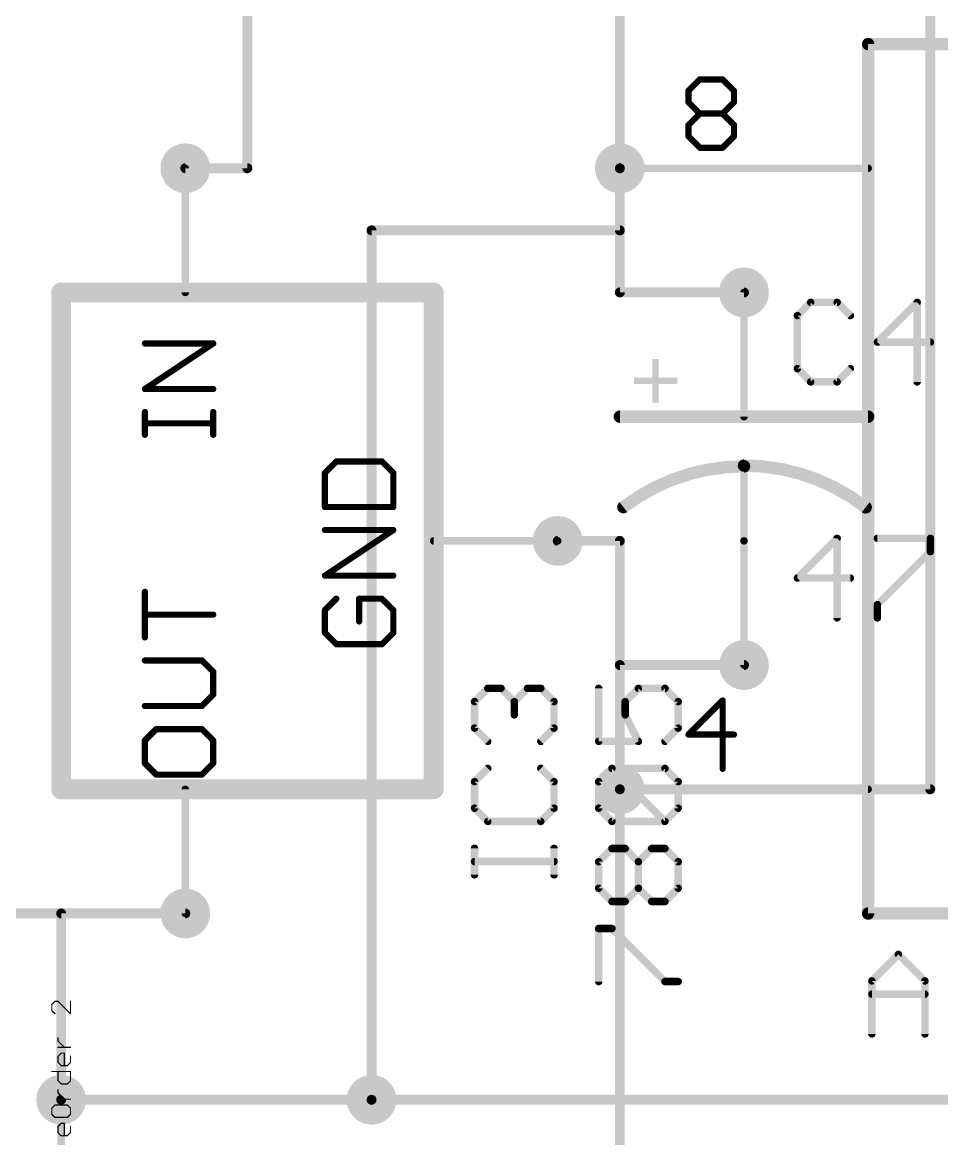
# Model space of a CAD drawing. Extents: x -22 to 205, y 41 to 107.
# Drawn here: x -12.22 to 6.58, y 61.43 to 84.26 of the extents above; entities that cross this region are included whole.
import ezdxf

# ---------------------------------------------------------------- set-up
doc = ezdxf.new("R2010")
doc.units = 0
for name, color, linetype in [('91', 94, 'CONTINUOUS'), ('94', 14, 'CONTINUOUS'), ('95', 251, 'CONTINUOUS'), ('96', 251, 'CONTINUOUS'), ('99', 214, 'CONTINUOUS')]:
    doc.layers.add(name, color=color, linetype=linetype)

# ---------------------------------------------------------------- blocks, each defined once
blk = doc.blocks.new('RECT')
blk.add_solid([(-0.5, -0.5), (0.5, -0.5), (-0.5, 0.5), (0.5, 0.5)])

msp = doc.modelspace()

# ---------------------------------------------------------------- linework, layer by layer
at = {"layer": '91', "const_width": 0.2032}
for points in [[(-7.62, 81.28), (-7.62, 100.33)], [(0, 81.28), (0, 95.25)], [(6.35, 90.17), (6.35, 68.58)], [(-8.89, 81.28), (-7.62, 81.28)], [(0, 78.74), (0, 81.28)], [(0, 80.01), (0, 81.28)], [(-5.08, 62.23), (-5.08, 80.01)], [(-5.08, 80.01), (0, 80.01)], [(2.54, 78.74), (0, 78.74)], [(-1.27, 73.66), (0, 73.66)], [(0, 73.66), (0, 68.58)], [(2.54, 71.12), (0, 71.12)], [(0, 71.12), (0, 68.58)], [(0, 68.58), (0, 59.69)], [(6.35, 68.58), (0, 68.58)], [(-17.145, 66.04), (-8.89, 66.04)], [(-8.89, 66.04), (-11.43, 66.04)], [(-11.43, 66.04), (-11.43, 62.23)], [(-11.43, 62.23), (-5.08, 62.23)], [(-5.08, 62.23), (41.91, 62.23)]]:
    msp.add_lwpolyline(points, dxfattribs=at)
at = {"layer": '91'}
for points, const_width in [([(-8.89, 81.026, 1), (-8.89, 81.534, 1), (-8.89, 81.026)], 0.508), ([(0, 81.026, 1), (0, 81.534, 1), (0, 81.026)], 0.508), ([(-8.89, 81.3308, 1), (-8.89, 81.2292)], 0.1016), ([(-7.6708, 81.28, 1), (-7.5692, 81.28)], 0.1016), ([(-7.62, 81.2292, 1), (-7.62, 81.3308)], 0.1016), ([(0.0508, 81.28, 1), (-0.0508, 81.28)], 0.1016), ([(0.0508, 81.28, 1), (-0.0508, 81.28)], 0.1016), ([(-0.0508, 81.28, 1), (0.0508, 81.28)], 0.1016), ([(-5.0292, 80.01, 1), (-5.1308, 80.01)], 0.1016), ([(-5.08, 80.0608, 1), (-5.08, 79.9592)], 0.1016), ([(-0.0508, 80.01, 1), (0.0508, 80.01)], 0.1016), ([(0, 79.9592, 1), (0, 80.0608)], 0.1016), ([(2.54, 78.486, 1), (2.54, 78.994, 1), (2.54, 78.486)], 0.508), ([(0, 78.7908, 1), (0, 78.6892)], 0.1016), ([(-0.0508, 78.74, 1), (0.0508, 78.74)], 0.1016), ([(2.54, 78.6892, 1), (2.54, 78.7908)], 0.1016), ([(-1.27, 73.406, 1), (-1.27, 73.914, 1), (-1.27, 73.406)], 0.508), ([(-1.27, 73.7108, 1), (-1.27, 73.6092)], 0.1016), ([(0.0508, 73.66, 1), (-0.0508, 73.66)], 0.1016), ([(0, 73.6092, 1), (0, 73.7108)], 0.1016), ([(2.54, 70.866, 1), (2.54, 71.374, 1), (2.54, 70.866)], 0.508), ([(0, 71.1708, 1), (0, 71.0692)], 0.1016), ([(0.0508, 71.12, 1), (-0.0508, 71.12)], 0.1016), ([(2.54, 71.0692, 1), (2.54, 71.1708)], 0.1016), ([(0, 68.326, 1), (0, 68.834, 1), (0, 68.326)], 0.508), ([(0.0508, 68.58, 1), (-0.0508, 68.58)], 0.1016), ([(0, 68.6308, 1), (0, 68.5292)], 0.1016), ([(-0.0508, 68.58, 1), (0.0508, 68.58)], 0.1016), ([(-0.0508, 68.58, 1), (0.0508, 68.58)], 0.1016), ([(6.2992, 68.58, 1), (6.4008, 68.58)], 0.1016), ([(6.35, 68.5292, 1), (6.35, 68.6308)], 0.1016), ([(-8.89, 65.786, 1), (-8.89, 66.294, 1), (-8.89, 65.786)], 0.508), ([(-11.43, 66.0908, 1), (-11.43, 65.9892)], 0.1016), ([(-11.3792, 66.04, 1), (-11.4808, 66.04)], 0.1016), ([(-8.89, 65.9892, 1), (-8.89, 66.0908)], 0.1016), ([(-8.89, 65.9892, 1), (-8.89, 66.0908)], 0.1016), ([(-11.43, 61.976, 1), (-11.43, 62.484, 1), (-11.43, 61.976)], 0.508), ([(-5.08, 61.976, 1), (-5.08, 62.484, 1), (-5.08, 61.976)], 0.508), ([(-11.43, 62.2808, 1), (-11.43, 62.1792)], 0.1016), ([(-5.08, 62.2808, 1), (-5.08, 62.1792)], 0.1016), ([(-5.08, 62.1792, 1), (-5.08, 62.2808)], 0.1016), ([(-11.4808, 62.23, 1), (-11.3792, 62.23)], 0.1016), ([(-5.1308, 62.23, 1), (-5.0292, 62.23)], 0.1016)]:
    msp.add_lwpolyline(points, format="xyb", dxfattribs=dict(at, const_width=const_width))
at = {"layer": '94'}
for points, const_width in [([(5.08, 83.82), (27.94, 83.82)], 0.254), ([(5.08, 66.04), (5.08, 83.82)], 0.254), ([(-8.89, 81.28), (-8.89, 78.74)], 0.1524), ([(0, 81.28), (5.08, 81.28)], 0.1524), ([(-11.43, 68.58), (-11.43, 78.74)], 0.4064), ([(-11.43, 78.74), (-3.81, 78.74)], 0.4064), ([(-3.81, 78.74), (-3.81, 68.58)], 0.4064), ([(2.54, 78.74), (2.54, 76.2)], 0.1524), ([(0, 76.2), (5.08, 76.2)], 0.254), ([(2.54, 75.184), (2.54, 73.66)], 0.1524), ([(-1.27, 73.66), (-3.81, 73.66)], 0.1524), ([(2.54, 71.12), (2.54, 73.66)], 0.1524), ([(-3.81, 68.58), (-11.43, 68.58)], 0.4064), ([(-8.89, 66.04), (-8.89, 68.58)], 0.1524), ([(0, 68.58), (5.08, 68.58)], 0.1524), ([(27.94, 66.04), (5.08, 66.04)], 0.254), ([(-11.43, 62.23), (-11.43, 59.69)], 0.1524)]:
    msp.add_lwpolyline(points, dxfattribs=dict(at, const_width=const_width))
for points, const_width in [([(5.08, 83.8835, 1), (5.08, 83.7565)], 0.127), ([(5.1435, 83.82, 1), (5.0165, 83.82)], 0.127), ([(-8.8519, 81.28, 1), (-8.9281, 81.28)], 0.0762), ([(0, 81.3181, 1), (0, 81.2419)], 0.0762), ([(5.08, 81.2419, 1), (5.08, 81.3181)], 0.0762), ([(-11.3284, 78.74, 1), (-11.5316, 78.74)], 0.2032), ([(-11.43, 78.8416, 1), (-11.43, 78.6384)], 0.2032), ([(-8.9281, 78.74, 1), (-8.8519, 78.74)], 0.0762), ([(-3.7084, 78.74, 1), (-3.9116, 78.74)], 0.2032), ([(-3.81, 78.6384, 1), (-3.81, 78.8416)], 0.2032), ([(2.5781, 78.74, 1), (2.5019, 78.74)], 0.0762), ([(0, 76.2635, 1), (0, 76.1365)], 0.127), ([(5.08, 76.1365, 1), (5.08, 76.2635)], 0.127), ([(2.5019, 76.2, 1), (2.5781, 76.2)], 0.0762), ([(2.54, 75.1839, 0.1645), (0.0731, 74.3496)], 0.254), ([(5.0292, 74.3458, 0.1668), (2.54, 75.2)], 0.254), ([(2.54, 75.2635, 1), (2.54, 75.1365)], 0.127), ([(2.5781, 75.184, 1), (2.5019, 75.184)], 0.0762), ([(2.54, 75.1204, 1), (2.54, 75.2474)], 0.127), ([(0.0346, 74.4001, 1), (0.1116, 74.2991)], 0.127), ([(4.9902, 74.2957, 1), (5.0682, 74.3959)], 0.127), ([(-3.81, 73.6981, 1), (-3.81, 73.6219)], 0.0762), ([(-1.27, 73.6219, 1), (-1.27, 73.6981)], 0.0762), ([(2.5781, 73.66, 1), (2.5019, 73.66)], 0.0762), ([(2.5019, 73.66, 1), (2.5781, 73.66)], 0.0762), ([(2.5019, 71.12, 1), (2.5781, 71.12)], 0.0762), ([(-11.43, 68.6816, 1), (-11.43, 68.4784)], 0.2032), ([(-3.81, 68.4784, 1), (-3.81, 68.6816)], 0.2032), ([(-11.5316, 68.58, 1), (-11.3284, 68.58)], 0.2032), ([(-8.8519, 68.58, 1), (-8.9281, 68.58)], 0.0762), ([(-3.9116, 68.58, 1), (-3.7084, 68.58)], 0.2032), ([(0, 68.6181, 1), (0, 68.5419)], 0.0762), ([(5.08, 68.5419, 1), (5.08, 68.6181)], 0.0762), ([(-8.9281, 66.04, 1), (-8.8519, 66.04)], 0.0762), ([(5.08, 66.1035, 1), (5.08, 65.9765)], 0.127), ([(5.0165, 66.04, 1), (5.1435, 66.04)], 0.127), ([(-11.3919, 62.23, 1), (-11.4681, 62.23)], 0.0762)]:
    msp.add_lwpolyline(points, format="xyb", dxfattribs=dict(at, const_width=const_width))
at = {"layer": '95'}
for points, const_width in [([(1.4034, 82.8643), (1.6365, 83.0973)], 0.127), ([(1.6365, 83.0973), (2.1025, 83.0973)], 0.127), ([(2.1025, 83.0973), (2.3356, 82.8643)], 0.127), ([(1.4034, 82.6312), (1.4034, 82.8643)], 0.127), ([(2.3356, 82.8643), (2.3356, 82.6312)], 0.127), ([(1.6365, 82.3982), (1.4034, 82.6312)], 0.127), ([(2.3356, 82.6312), (2.1025, 82.3982)], 0.127), ([(1.4034, 82.1652), (1.6365, 82.3982)], 0.127), ([(1.6365, 82.3982), (2.1025, 82.3982)], 0.127), ([(2.1025, 82.3982), (2.3356, 82.1652)], 0.127), ([(1.4034, 81.9321), (1.4034, 82.1652)], 0.127), ([(2.3356, 82.1652), (2.3356, 81.9321)], 0.127), ([(1.6365, 81.6991), (1.4034, 81.9321)], 0.127), ([(2.3356, 81.9321), (2.1025, 81.6991)], 0.127), ([(2.1025, 81.6991), (1.6365, 81.6991)], 0.127), ([(3.9034, 78.5382), (3.6322, 78.267)], 0.1524), ([(4.4457, 78.5382), (3.9034, 78.5382)], 0.1524), ([(4.7169, 78.267), (4.4457, 78.5382)], 0.1524), ([(6.0829, 78.5382), (5.2694, 77.7247)], 0.1524), ([(6.0829, 76.9112), (6.0829, 78.5382)], 0.1524), ([(3.6322, 78.267), (3.6322, 77.1824)], 0.1524), ([(-9.7167, 76.7652), (-8.3185, 77.6974)], 0.127), ([(-8.3185, 77.6974), (-9.7167, 77.6974)], 0.127), ([(5.2694, 77.7247), (6.354, 77.7247)], 0.1524), ([(3.6322, 77.1824), (3.9034, 76.9112)], 0.1524), ([(4.4457, 76.9112), (4.7169, 77.1824)], 0.1524), ([(3.9034, 76.9112), (4.4457, 76.9112)], 0.1524), ([(-8.3185, 76.7652), (-9.7167, 76.7652)], 0.127), ([(-9.7167, 75.8297), (-9.7167, 76.2958)], 0.127), ([(-8.3185, 75.8297), (-8.3185, 76.2958)], 0.127), ([(-8.3185, 76.0627), (-9.7167, 76.0627)], 0.127), ([(-5.8007, 75.2843), (-6.0337, 75.0513)], 0.127), ([(-4.8685, 75.2843), (-5.8007, 75.2843)], 0.127), ([(-4.6355, 75.0513), (-4.8685, 75.2843)], 0.127), ([(-6.0337, 75.0513), (-6.0337, 74.3522)], 0.127), ([(-4.6355, 74.3522), (-4.6355, 75.0513)], 0.127), ([(-6.0337, 74.3522), (-4.6355, 74.3522)], 0.127), ([(-6.0337, 72.9489), (-4.6355, 73.8811)], 0.127), ([(-4.6355, 73.8811), (-6.0337, 73.8811)], 0.127), ([(-4.6355, 72.9489), (-6.0337, 72.9489)], 0.127), ([(-9.7167, 71.6852), (-9.7167, 72.6173)], 0.127), ([(-5.8007, 72.4778), (-6.0337, 72.2448)], 0.127), ([(-4.8685, 72.4778), (-5.3346, 72.4778)], 0.127), ([(-5.3346, 72.4778), (-5.3346, 72.0117)], 0.127), ([(-4.6355, 72.2448), (-4.8685, 72.4778)], 0.127), ([(-8.3185, 72.1513), (-9.7167, 72.1513)], 0.127), ([(-6.0337, 72.2448), (-6.0337, 71.7787)], 0.127), ([(-4.6355, 71.7787), (-4.6355, 72.2448)], 0.127), ([(-6.0337, 71.7787), (-5.8007, 71.5457)], 0.127), ([(-4.8685, 71.5457), (-4.6355, 71.7787)], 0.127), ([(-5.8007, 71.5457), (-4.8685, 71.5457)], 0.127), ([(-8.5515, 71.2141), (-9.7167, 71.2141)], 0.127), ([(-8.3185, 70.981), (-8.5515, 71.2141)], 0.127), ([(-8.3185, 70.515), (-8.3185, 70.981)], 0.127), ([(-8.5515, 70.2819), (-8.3185, 70.515)], 0.127), ([(-2.9732, 70.3725), (-2.702, 70.6437)], 0.1524), ([(-2.702, 70.6437), (-2.4309, 70.6437)], 0.1524), ([(-2.4309, 70.6437), (-2.1597, 70.3725)], 0.1524), ([(-2.1597, 70.3725), (-1.8885, 70.6437)], 0.1524), ([(-1.8885, 70.6437), (-1.6174, 70.6437)], 0.1524), ([(-1.6174, 70.6437), (-1.3462, 70.3725)], 0.1524), ([(-9.7167, 70.2819), (-8.5515, 70.2819)], 0.127), ([(-2.9732, 69.8302), (-2.9732, 70.3725)], 0.1524), ([(-2.1597, 70.3725), (-2.1597, 70.1014)], 0.1524), ([(-1.3462, 70.3725), (-1.3462, 69.8302)], 0.1524), ([(2.1025, 70.3973), (1.4034, 69.6982)], 0.127), ([(2.1025, 68.9991), (2.1025, 70.3973)], 0.127), ([(-9.4837, 69.8108), (-9.7167, 69.5778)], 0.127), ([(-8.5515, 69.8108), (-9.4837, 69.8108)], 0.127), ([(-8.3185, 69.5778), (-8.5515, 69.8108)], 0.127), ([(-2.702, 69.559), (-2.9732, 69.8302)], 0.1524), ([(-1.3462, 69.8302), (-1.6174, 69.559)], 0.1524), ([(-9.7167, 69.5778), (-9.7167, 69.1117)], 0.127), ([(-8.3185, 69.1117), (-8.3185, 69.5778)], 0.127), ([(1.4034, 69.6982), (2.3356, 69.6982)], 0.127), ([(-9.7167, 69.1117), (-9.4837, 68.8787)], 0.127), ([(-8.5515, 68.8787), (-8.3185, 69.1117)], 0.127), ([(-2.702, 69.0065), (-2.9732, 68.7354)], 0.1524), ([(-1.3462, 68.7354), (-1.6174, 69.0065)], 0.1524), ([(-9.4837, 68.8787), (-8.5515, 68.8787)], 0.127), ([(-2.9732, 68.7354), (-2.9732, 68.193)], 0.1524), ([(-1.3462, 68.193), (-1.3462, 68.7354)], 0.1524), ([(-2.9732, 68.193), (-2.702, 67.9219)], 0.1524), ([(-1.6174, 67.9219), (-1.3462, 68.193)], 0.1524), ([(-2.702, 67.9219), (-1.6174, 67.9219)], 0.1524), ([(-2.9732, 66.8304), (-2.9732, 67.3728)], 0.1524), ([(-1.3462, 66.8304), (-1.3462, 67.3728)], 0.1524), ([(-1.3462, 67.1016), (-2.9732, 67.1016)], 0.1524)]:
    msp.add_lwpolyline(points, dxfattribs=dict(at, const_width=const_width))
for points, const_width in [([(1.6365, 83.129, 1), (1.6365, 83.0655)], 0.0635), ([(1.6589, 83.0748, 1), (1.614, 83.1197)], 0.0635), ([(2.125, 83.1197, 1), (2.0801, 83.0748)], 0.0635), ([(2.1025, 83.0655, 1), (2.1025, 83.129)], 0.0635), ([(1.4352, 82.8643, 1), (1.3717, 82.8643)], 0.0635), ([(1.381, 82.8867, 1), (1.4259, 82.8418)], 0.0635), ([(2.3673, 82.8643, 1), (2.3038, 82.8643)], 0.0635), ([(2.3131, 82.8418, 1), (2.358, 82.8867)], 0.0635), ([(1.3717, 82.6312, 1), (1.4352, 82.6312)], 0.0635), ([(1.4259, 82.6537, 1), (1.381, 82.6088)], 0.0635), ([(2.3038, 82.6312, 1), (2.3673, 82.6312)], 0.0635), ([(2.358, 82.6088, 1), (2.3131, 82.6537)], 0.0635), ([(1.6365, 82.4299, 1), (1.6365, 82.3664)], 0.0635), ([(1.614, 82.3757, 1), (1.6589, 82.4206)], 0.0635), ([(1.6589, 82.3757, 1), (1.614, 82.4206)], 0.0635), ([(2.125, 82.4206, 1), (2.0801, 82.3757)], 0.0635), ([(2.0801, 82.4206, 1), (2.125, 82.3757)], 0.0635), ([(2.1025, 82.3664, 1), (2.1025, 82.4299)], 0.0635), ([(1.4352, 82.1652, 1), (1.3717, 82.1652)], 0.0635), ([(1.381, 82.1876, 1), (1.4259, 82.1427)], 0.0635), ([(2.3673, 82.1652, 1), (2.3038, 82.1652)], 0.0635), ([(2.3131, 82.1427, 1), (2.358, 82.1876)], 0.0635), ([(1.3717, 81.9321, 1), (1.4352, 81.9321)], 0.0635), ([(1.4259, 81.9546, 1), (1.381, 81.9097)], 0.0635), ([(2.3038, 81.9321, 1), (2.3673, 81.9321)], 0.0635), ([(2.358, 81.9097, 1), (2.3131, 81.9546)], 0.0635), ([(1.6365, 81.7309, 1), (1.6365, 81.6673)], 0.0635), ([(1.614, 81.6766, 1), (1.6589, 81.7216)], 0.0635), ([(2.0801, 81.7216, 1), (2.125, 81.6766)], 0.0635), ([(2.1025, 81.6673, 1), (2.1025, 81.7309)], 0.0635), ([(3.9034, 78.5763, 1), (3.9034, 78.5001)], 0.0762), ([(3.9303, 78.5112, 1), (3.8764, 78.5651)], 0.0762), ([(4.4726, 78.5651, 1), (4.4188, 78.5112)], 0.0762), ([(4.4457, 78.5001, 1), (4.4457, 78.5763)], 0.0762), ([(6.121, 78.5382, 1), (6.0448, 78.5382)], 0.0762), ([(6.1098, 78.5112, 1), (6.0559, 78.5651)], 0.0762), ([(3.6703, 78.267, 1), (3.5941, 78.267)], 0.0762), ([(3.6053, 78.294, 1), (3.6591, 78.2401)], 0.0762), ([(4.6899, 78.2401, 1), (4.7438, 78.294)], 0.0762), ([(-9.7167, 77.7291, 1), (-9.7167, 77.6656)], 0.0635), ([(-8.3009, 77.6709, 1), (-8.3361, 77.7238)], 0.0635), ([(-8.3185, 77.6656, 1), (-8.3185, 77.7291)], 0.0635), ([(5.2694, 77.7628, 1), (5.2694, 77.6866)], 0.0762), ([(5.2424, 77.7516, 1), (5.2963, 77.6978)], 0.0762), ([(6.354, 77.6866, 1), (6.354, 77.7628)], 0.0762), ([(3.6591, 77.2093, 1), (3.6053, 77.1554)], 0.0762), ([(3.5941, 77.1824, 1), (3.6703, 77.1824)], 0.0762), ([(4.7438, 77.1554, 1), (4.6899, 77.2093)], 0.0762), ([(3.9034, 76.9493, 1), (3.9034, 76.8731)], 0.0762), ([(3.8764, 76.8843, 1), (3.9303, 76.9381)], 0.0762), ([(4.4188, 76.9381, 1), (4.4726, 76.8843)], 0.0762), ([(4.4457, 76.8731, 1), (4.4457, 76.9493)], 0.0762), ([(6.0448, 76.9112, 1), (6.121, 76.9112)], 0.0762), ([(-9.7167, 76.797, 1), (-9.7167, 76.7335)], 0.0635), ([(-9.7343, 76.7916, 1), (-9.6991, 76.7388)], 0.0635), ([(-8.3185, 76.7335, 1), (-8.3185, 76.797)], 0.0635), ([(-9.6849, 76.2958, 1), (-9.7484, 76.2958)], 0.0635), ([(-8.2867, 76.2958, 1), (-8.3503, 76.2958)], 0.0635), ([(-9.7167, 76.0945, 1), (-9.7167, 76.031)], 0.0635), ([(-8.3185, 76.031, 1), (-8.3185, 76.0945)], 0.0635), ([(-9.7484, 75.8297, 1), (-9.6849, 75.8297)], 0.0635), ([(-8.3503, 75.8297, 1), (-8.2867, 75.8297)], 0.0635), ([(-5.8007, 75.3161, 1), (-5.8007, 75.2526)], 0.0635), ([(-5.7782, 75.2619, 1), (-5.8231, 75.3068)], 0.0635), ([(-4.8461, 75.3068, 1), (-4.891, 75.2619)], 0.0635), ([(-4.8685, 75.2526, 1), (-4.8685, 75.3161)], 0.0635), ([(-6.0019, 75.0513, 1), (-6.0654, 75.0513)], 0.0635), ([(-4.6038, 75.0513, 1), (-4.6673, 75.0513)], 0.0635), ([(-6.0561, 75.0738, 1), (-6.0112, 75.0289)], 0.0635), ([(-4.658, 75.0289, 1), (-4.613, 75.0738)], 0.0635), ([(-6.0337, 74.384, 1), (-6.0337, 74.3205)], 0.0635), ([(-6.0654, 74.3522, 1), (-6.0019, 74.3522)], 0.0635), ([(-4.6673, 74.3522, 1), (-4.6038, 74.3522)], 0.0635), ([(-4.6355, 74.3205, 1), (-4.6355, 74.384)], 0.0635), ([(-6.0337, 73.9128, 1), (-6.0337, 73.8493)], 0.0635), ([(-4.6179, 73.8547, 1), (-4.6531, 73.9075)], 0.0635), ([(-4.6355, 73.8493, 1), (-4.6355, 73.9128)], 0.0635), ([(-6.0337, 72.9807, 1), (-6.0337, 72.9172)], 0.0635), ([(-6.0513, 72.9754, 1), (-6.0161, 72.9225)], 0.0635), ([(-4.6355, 72.9172, 1), (-4.6355, 72.9807)], 0.0635), ([(-9.6849, 72.6173, 1), (-9.7484, 72.6173)], 0.0635), ([(-5.7782, 72.4553, 1), (-5.8231, 72.5002)], 0.0635), ([(-5.3346, 72.5095, 1), (-5.3346, 72.446)], 0.0635), ([(-5.3028, 72.4778, 1), (-5.3663, 72.4778)], 0.0635), ([(-4.8461, 72.5002, 1), (-4.891, 72.4553)], 0.0635), ([(-4.8685, 72.446, 1), (-4.8685, 72.5095)], 0.0635), ([(-9.7167, 72.183, 1), (-9.7167, 72.1195)], 0.0635), ([(-8.3185, 72.1195, 1), (-8.3185, 72.183)], 0.0635), ([(-6.0019, 72.2448, 1), (-6.0654, 72.2448)], 0.0635), ([(-6.0561, 72.2672, 1), (-6.0112, 72.2223)], 0.0635), ([(-4.6038, 72.2448, 1), (-4.6673, 72.2448)], 0.0635), ([(-4.658, 72.2223, 1), (-4.613, 72.2672)], 0.0635), ([(-5.3663, 72.0117, 1), (-5.3028, 72.0117)], 0.0635), ([(-9.7484, 71.6852, 1), (-9.6849, 71.6852)], 0.0635), ([(-6.0654, 71.7787, 1), (-6.0019, 71.7787)], 0.0635), ([(-6.0112, 71.8011, 1), (-6.0561, 71.7562)], 0.0635), ([(-4.6673, 71.7787, 1), (-4.6038, 71.7787)], 0.0635), ([(-4.613, 71.7562, 1), (-4.658, 71.8011)], 0.0635), ([(-5.8007, 71.5774, 1), (-5.8007, 71.5139)], 0.0635), ([(-5.8231, 71.5232, 1), (-5.7782, 71.5681)], 0.0635), ([(-4.891, 71.5681, 1), (-4.8461, 71.5232)], 0.0635), ([(-4.8685, 71.5139, 1), (-4.8685, 71.5774)], 0.0635), ([(-9.7167, 71.2458, 1), (-9.7167, 71.1823)], 0.0635), ([(-8.5291, 71.2365, 1), (-8.574, 71.1916)], 0.0635), ([(-8.5515, 71.1823, 1), (-8.5515, 71.2458)], 0.0635), ([(-8.2867, 70.981, 1), (-8.3503, 70.981)], 0.0635), ([(-8.341, 70.9586, 1), (-8.296, 71.0035)], 0.0635), ([(-8.3503, 70.515, 1), (-8.2867, 70.515)], 0.0635), ([(-8.296, 70.4925, 1), (-8.341, 70.5374)], 0.0635), ([(-2.702, 70.6818, 1), (-2.702, 70.6056)], 0.0762), ([(-2.6751, 70.6168, 1), (-2.729, 70.6706)], 0.0762), ([(-2.4039, 70.6706, 1), (-2.4578, 70.6168)], 0.0762), ([(-2.4309, 70.6056, 1), (-2.4309, 70.6818)], 0.0762), ([(-1.8885, 70.6818, 1), (-1.8885, 70.6056)], 0.0762), ([(-1.8616, 70.6168, 1), (-1.9155, 70.6706)], 0.0762), ([(-1.5904, 70.6706, 1), (-1.6443, 70.6168)], 0.0762), ([(-1.6174, 70.6056, 1), (-1.6174, 70.6818)], 0.0762), ([(-9.7167, 70.3137, 1), (-9.7167, 70.2502)], 0.0635), ([(-8.574, 70.3044, 1), (-8.5291, 70.2595)], 0.0635), ([(-8.5515, 70.2502, 1), (-8.5515, 70.3137)], 0.0635), ([(-2.9351, 70.3725, 1), (-3.0113, 70.3725)], 0.0762), ([(-3.0001, 70.3995, 1), (-2.9462, 70.3456)], 0.0762), ([(-2.1216, 70.3725, 1), (-2.1978, 70.3725)], 0.0762), ([(-2.1866, 70.3995, 1), (-2.1328, 70.3456)], 0.0762), ([(-2.1866, 70.3456, 1), (-2.1328, 70.3995)], 0.0762), ([(-1.3081, 70.3725, 1), (-1.3843, 70.3725)], 0.0762), ([(-1.3731, 70.3456, 1), (-1.3193, 70.3995)], 0.0762), ([(2.1343, 70.3973, 1), (2.0708, 70.3973)], 0.0635), ([(2.125, 70.3748, 1), (2.0801, 70.4197)], 0.0635), ([(-2.1978, 70.1014, 1), (-2.1216, 70.1014)], 0.0762), ([(-9.4837, 69.8425, 1), (-9.4837, 69.779)], 0.0635), ([(-9.4612, 69.7883, 1), (-9.5061, 69.8332)], 0.0635), ([(-8.5291, 69.8332, 1), (-8.574, 69.7883)], 0.0635), ([(-8.5515, 69.779, 1), (-8.5515, 69.8425)], 0.0635), ([(-3.0113, 69.8302, 1), (-2.9351, 69.8302)], 0.0762), ([(-2.9462, 69.8571, 1), (-3.0001, 69.8033)], 0.0762), ([(-1.3843, 69.8302, 1), (-1.3081, 69.8302)], 0.0762), ([(-1.3193, 69.8033, 1), (-1.3731, 69.8571)], 0.0762), ([(-9.6849, 69.5778, 1), (-9.7484, 69.5778)], 0.0635), ([(-8.2867, 69.5778, 1), (-8.3503, 69.5778)], 0.0635), ([(1.4034, 69.7299, 1), (1.4034, 69.6664)], 0.0635), ([(1.381, 69.7206, 1), (1.4259, 69.6757)], 0.0635), ([(2.3356, 69.6664, 1), (2.3356, 69.7299)], 0.0635), ([(-9.7391, 69.6002, 1), (-9.6942, 69.5553)], 0.0635), ([(-8.341, 69.5553, 1), (-8.296, 69.6002)], 0.0635), ([(-2.729, 69.5321, 1), (-2.6751, 69.586)], 0.0762), ([(-1.6443, 69.586, 1), (-1.5904, 69.5321)], 0.0762), ([(-9.7484, 69.1117, 1), (-9.6849, 69.1117)], 0.0635), ([(-9.6942, 69.1341, 1), (-9.7391, 69.0892)], 0.0635), ([(-8.3503, 69.1117, 1), (-8.2867, 69.1117)], 0.0635), ([(-8.296, 69.0892, 1), (-8.341, 69.1341)], 0.0635), ([(-2.6751, 68.9796, 1), (-2.729, 69.0335)], 0.0762), ([(-1.5904, 69.0335, 1), (-1.6443, 68.9796)], 0.0762), ([(2.0708, 68.9991, 1), (2.1343, 68.9991)], 0.0635), ([(-9.4837, 68.9104, 1), (-9.4837, 68.8469)], 0.0635), ([(-9.5061, 68.8562, 1), (-9.4612, 68.9011)], 0.0635), ([(-8.574, 68.9011, 1), (-8.5291, 68.8562)], 0.0635), ([(-8.5515, 68.8469, 1), (-8.5515, 68.9104)], 0.0635), ([(-2.9351, 68.7354, 1), (-3.0113, 68.7354)], 0.0762), ([(-3.0001, 68.7623, 1), (-2.9462, 68.7084)], 0.0762), ([(-1.3081, 68.7354, 1), (-1.3843, 68.7354)], 0.0762), ([(-1.3731, 68.7084, 1), (-1.3193, 68.7623)], 0.0762), ([(-2.9462, 68.22, 1), (-3.0001, 68.1661)], 0.0762), ([(-1.3193, 68.1661, 1), (-1.3731, 68.22)], 0.0762), ([(-3.0113, 68.193, 1), (-2.9351, 68.193)], 0.0762), ([(-1.3843, 68.193, 1), (-1.3081, 68.193)], 0.0762), ([(-2.702, 67.96, 1), (-2.702, 67.8838)], 0.0762), ([(-2.729, 67.8949, 1), (-2.6751, 67.9488)], 0.0762), ([(-1.6443, 67.9488, 1), (-1.5904, 67.8949)], 0.0762), ([(-1.6174, 67.8838, 1), (-1.6174, 67.96)], 0.0762), ([(-2.9351, 67.3728, 1), (-3.0113, 67.3728)], 0.0762), ([(-1.3081, 67.3728, 1), (-1.3843, 67.3728)], 0.0762), ([(-2.9732, 67.1397, 1), (-2.9732, 67.0635)], 0.0762), ([(-1.3462, 67.0635, 1), (-1.3462, 67.1397)], 0.0762), ([(-3.0113, 66.8304, 1), (-2.9351, 66.8304)], 0.0762), ([(-1.3843, 66.8304, 1), (-1.3081, 66.8304)], 0.0762)]:
    msp.add_lwpolyline(points, format="xyb", dxfattribs=dict(at, const_width=const_width))
at = {"layer": '96', "const_width": 0.1524}
for points in [[(4.4457, 73.7122), (3.6322, 72.8987)], [(4.4457, 72.0852), (4.4457, 73.7122)], [(5.2694, 73.7122), (6.354, 73.7122)], [(6.354, 73.7122), (6.354, 73.441)], [(6.354, 73.441), (5.2694, 72.3564)], [(3.6322, 72.8987), (4.7169, 72.8987)], [(5.2694, 72.3564), (5.2694, 72.0852)], [(-0.4332, 70.6437), (-0.4332, 69.559)], [(0.1091, 70.3725), (0.3803, 70.6437)], [(0.3803, 70.6437), (0.9226, 70.6437)], [(0.9226, 70.6437), (1.1938, 70.3725)], [(0.1091, 70.1014), (0.1091, 70.3725)], [(1.1938, 70.3725), (1.1938, 69.8302)], [(0.3803, 69.559), (0.1091, 70.1014)], [(1.1938, 69.8302), (0.9226, 69.559)], [(-0.4332, 69.559), (0.3803, 69.559)], [(-0.4332, 68.7354), (-0.162, 69.0065)], [(-0.162, 69.0065), (0.9226, 69.0065)], [(0.9226, 67.9219), (-0.162, 69.0065)], [(0.9226, 69.0065), (1.1938, 68.7354)], [(-0.4332, 68.193), (-0.4332, 68.7354)], [(1.1938, 68.7354), (1.1938, 68.193)], [(-0.162, 67.9219), (-0.4332, 68.193)], [(1.1938, 68.193), (0.9226, 67.9219)], [(0.9226, 67.9219), (-0.162, 67.9219)], [(-0.4332, 67.0982), (-0.162, 67.3694)], [(-0.162, 67.3694), (0.1091, 67.3694)], [(0.1091, 67.3694), (0.3803, 67.0982)], [(0.3803, 67.0982), (0.6515, 67.3694)], [(0.6515, 67.3694), (0.9226, 67.3694)], [(0.9226, 67.3694), (1.1938, 67.0982)], [(-0.4332, 66.5559), (-0.4332, 67.0982)], [(0.3803, 66.5559), (0.3803, 67.0982)], [(1.1938, 67.0982), (1.1938, 66.5559)], [(-0.162, 66.2847), (-0.4332, 66.5559)], [(0.3803, 66.5559), (0.1091, 66.2847)], [(0.6515, 66.2847), (0.3803, 66.5559)], [(1.1938, 66.5559), (0.9226, 66.2847)], [(0.1091, 66.2847), (-0.162, 66.2847)], [(0.9226, 66.2847), (0.6515, 66.2847)], [(-0.4332, 64.6476), (-0.4332, 65.7322)], [(-0.4332, 65.7322), (-0.162, 65.7322)], [(-0.162, 65.7322), (0.9226, 64.6476)], [(5.1562, 64.6609), (5.6985, 65.2032)], [(5.6985, 65.2032), (6.2409, 64.6609)], [(0.9226, 64.6476), (1.1938, 64.6476)], [(5.1562, 63.5762), (5.1562, 64.6609)], [(6.2409, 64.6609), (6.2409, 63.5762)], [(5.1562, 64.3897), (6.2409, 64.3897)]]:
    msp.add_lwpolyline(points, dxfattribs=at)
at = {"layer": '96', "const_width": 0.0762}
for points in [[(4.4838, 73.7122, 1), (4.4076, 73.7122)], [(4.4726, 73.6852, 1), (4.4188, 73.7391)], [(5.2694, 73.7503, 1), (5.2694, 73.6741)], [(6.3921, 73.7122, 1), (6.3159, 73.7122)], [(6.354, 73.6741, 1), (6.354, 73.7503)], [(6.381, 73.4141, 1), (6.3271, 73.468)], [(6.3159, 73.441, 1), (6.3921, 73.441)], [(3.6322, 72.9368, 1), (3.6322, 72.8606)], [(3.6053, 72.9256, 1), (3.6591, 72.8718)], [(4.7169, 72.8606, 1), (4.7169, 72.9368)], [(5.2424, 72.3833, 1), (5.2963, 72.3294)], [(5.3075, 72.3564, 1), (5.2313, 72.3564)], [(4.4076, 72.0852, 1), (4.4838, 72.0852)], [(5.2313, 72.0852, 1), (5.3075, 72.0852)], [(-0.3951, 70.6437, 1), (-0.4713, 70.6437)], [(0.3803, 70.6818, 1), (0.3803, 70.6056)], [(0.4072, 70.6168, 1), (0.3534, 70.6706)], [(0.9496, 70.6706, 1), (0.8957, 70.6168)], [(0.9226, 70.6056, 1), (0.9226, 70.6818)], [(0.1472, 70.3725, 1), (0.071, 70.3725)], [(0.0822, 70.3995, 1), (0.1361, 70.3456)], [(1.2319, 70.3725, 1), (1.1557, 70.3725)], [(1.1669, 70.3456, 1), (1.2207, 70.3995)], [(0.071, 70.1014, 1), (0.1472, 70.1014)], [(0.1432, 70.1184, 1), (0.0751, 70.0843)], [(1.1557, 69.8302, 1), (1.2319, 69.8302)], [(1.2207, 69.8033, 1), (1.1669, 69.8571)], [(-0.4332, 69.5971, 1), (-0.4332, 69.5209)], [(0.3803, 69.5209, 1), (0.3803, 69.5971)], [(-0.4713, 69.559, 1), (-0.3951, 69.559)], [(0.3462, 69.542, 1), (0.4144, 69.5761)], [(0.8957, 69.586, 1), (0.9496, 69.5321)], [(-0.1351, 69.0335, 1), (-0.189, 68.9796)], [(-0.162, 69.0446, 1), (-0.162, 68.9684)], [(-0.1351, 68.9796, 1), (-0.189, 69.0335)], [(0.9496, 69.0335, 1), (0.8957, 68.9796)], [(0.9226, 68.9684, 1), (0.9226, 69.0446)], [(-0.3951, 68.7354, 1), (-0.4713, 68.7354)], [(-0.4601, 68.7623, 1), (-0.4062, 68.7084)], [(1.2319, 68.7354, 1), (1.1557, 68.7354)], [(1.1669, 68.7084, 1), (1.2207, 68.7623)], [(-0.4062, 68.22, 1), (-0.4601, 68.1661)], [(1.2207, 68.1661, 1), (1.1669, 68.22)], [(-0.4713, 68.193, 1), (-0.3951, 68.193)], [(1.1557, 68.193, 1), (1.2319, 68.193)], [(-0.162, 67.96, 1), (-0.162, 67.8838)], [(-0.189, 67.8949, 1), (-0.1351, 67.9488)], [(0.8957, 67.9488, 1), (0.9496, 67.8949)], [(0.8957, 67.8949, 1), (0.9496, 67.9488)], [(0.9226, 67.8838, 1), (0.9226, 67.96)], [(-0.162, 67.4075, 1), (-0.162, 67.3313)], [(-0.1351, 67.3424, 1), (-0.189, 67.3963)], [(0.1361, 67.3963, 1), (0.0822, 67.3424)], [(0.1091, 67.3313, 1), (0.1091, 67.4075)], [(0.6515, 67.4075, 1), (0.6515, 67.3313)], [(0.6784, 67.3424, 1), (0.6245, 67.3963)], [(0.9496, 67.3963, 1), (0.8957, 67.3424)], [(0.9226, 67.3313, 1), (0.9226, 67.4075)], [(-0.3951, 67.0982, 1), (-0.4713, 67.0982)], [(-0.4601, 67.1252, 1), (-0.4062, 67.0713)], [(0.4184, 67.0982, 1), (0.3422, 67.0982)], [(0.3534, 67.1252, 1), (0.4072, 67.0713)], [(0.3534, 67.0713, 1), (0.4072, 67.1252)], [(1.2319, 67.0982, 1), (1.1557, 67.0982)], [(1.1669, 67.0713, 1), (1.2207, 67.1252)], [(-0.4062, 66.5828, 1), (-0.4601, 66.5289)], [(-0.4713, 66.5559, 1), (-0.3951, 66.5559)], [(0.4072, 66.5828, 1), (0.3534, 66.5289)], [(0.3422, 66.5559, 1), (0.4184, 66.5559)], [(0.4072, 66.5289, 1), (0.3534, 66.5828)], [(1.1557, 66.5559, 1), (1.2319, 66.5559)], [(1.2207, 66.5289, 1), (1.1669, 66.5828)], [(-0.162, 66.3228, 1), (-0.162, 66.2466)], [(-0.189, 66.2578, 1), (-0.1351, 66.3117)], [(0.0822, 66.3117, 1), (0.1361, 66.2578)], [(0.1091, 66.2466, 1), (0.1091, 66.3228)], [(0.6515, 66.3228, 1), (0.6515, 66.2466)], [(0.6245, 66.2578, 1), (0.6784, 66.3117)], [(0.8957, 66.3117, 1), (0.9496, 66.2578)], [(0.9226, 66.2466, 1), (0.9226, 66.3228)], [(-0.3951, 65.7322, 1), (-0.4713, 65.7322)], [(-0.4332, 65.7703, 1), (-0.4332, 65.6941)], [(-0.1351, 65.7592, 1), (-0.189, 65.7053)], [(-0.162, 65.6941, 1), (-0.162, 65.7703)], [(5.7255, 65.2301, 1), (5.6716, 65.1762)], [(5.7255, 65.1762, 1), (5.6716, 65.2301)], [(-0.4713, 64.6476, 1), (-0.3951, 64.6476)], [(0.9226, 64.6857, 1), (0.9226, 64.6095)], [(0.8957, 64.6206, 1), (0.9496, 64.6745)], [(1.1938, 64.6095, 1), (1.1938, 64.6857)], [(5.1943, 64.6609, 1), (5.1181, 64.6609)], [(5.1293, 64.6878, 1), (5.1831, 64.6339)], [(6.279, 64.6609, 1), (6.2028, 64.6609)], [(6.2139, 64.6339, 1), (6.2678, 64.6878)], [(5.1562, 64.4278, 1), (5.1562, 64.3516)], [(6.2409, 64.3516, 1), (6.2409, 64.4278)], [(5.1181, 63.5762, 1), (5.1943, 63.5762)], [(6.2028, 63.5762, 1), (6.279, 63.5762)]]:
    msp.add_lwpolyline(points, format="xyb", dxfattribs=at)
at = {"layer": '99', "const_width": 0.0127}
for points in [[(-11.6145, 64.1797, 1), (-11.6272, 64.1797)], [(-11.6253, 64.1841, 1), (-11.6163, 64.1752)], [(-11.5573, 64.2496, 1), (-11.5573, 64.2369)], [(-11.5528, 64.2387, 1), (-11.5618, 64.2477)], [(-11.4892, 64.2477, 1), (-11.4982, 64.2387)], [(-11.4937, 64.2369, 1), (-11.4937, 64.2496)], [(-11.2332, 64.2432, 1), (-11.2459, 64.2432)], [(-11.6272, 64.0525, 1), (-11.6145, 64.0525)], [(-11.6163, 64.057, 1), (-11.6253, 64.0481)], [(-11.5618, 63.9845, 1), (-11.5528, 63.9935)], [(-11.2459, 63.989, 1), (-11.2332, 63.989)], [(-11.244, 63.9845, 1), (-11.235, 63.9935)], [(-11.4874, 63.4936, 1), (-11.5001, 63.4936)], [(-11.4892, 63.4345, 1), (-11.4982, 63.4256)], [(-11.5001, 63.4301, 1), (-11.4874, 63.4301)], [(-11.4937, 63.3093, 1), (-11.4937, 63.2966)], [(-11.3711, 63.2985, 1), (-11.3621, 63.3074)], [(-11.2395, 63.2966, 1), (-11.2395, 63.3093)], [(-11.4874, 63.1194, 1), (-11.5001, 63.1194)], [(-11.4982, 63.1239, 1), (-11.4892, 63.1149)], [(-11.4302, 63.1893, 1), (-11.4302, 63.1766)], [(-11.4257, 63.1785, 1), (-11.4347, 63.1874)], [(-11.3603, 63.183, 1), (-11.373, 63.183)], [(-11.3666, 63.1766, 1), (-11.3666, 63.1893)], [(-11.2332, 63.1194, 1), (-11.2459, 63.1194)], [(-11.6208, 62.8151, 1), (-11.6208, 62.8024)], [(-11.4892, 62.9968, 1), (-11.4982, 62.9878)], [(-11.5001, 62.9923, 1), (-11.4874, 62.9923)], [(-11.4874, 62.8087, 1), (-11.5001, 62.8087)], [(-11.4302, 62.9351, 1), (-11.4302, 62.9224)], [(-11.4347, 62.9242, 1), (-11.4257, 62.9332)], [(-11.373, 62.9287, 1), (-11.3603, 62.9287)], [(-11.3075, 62.9332, 1), (-11.2986, 62.9242)], [(-11.3031, 62.9224, 1), (-11.3031, 62.9351)], [(-11.2459, 62.9923, 1), (-11.2332, 62.9923)], [(-11.2332, 62.8087, 1), (-11.2459, 62.8087)], [(-11.235, 62.9878, 1), (-11.244, 62.9968)], [(-11.2395, 62.8024, 1), (-11.2395, 62.8151)], [(-11.4892, 62.6226, 1), (-11.4982, 62.6136)], [(-11.5001, 62.6181, 1), (-11.4874, 62.6181)], [(-11.4302, 62.5609, 1), (-11.4302, 62.5482)], [(-11.4347, 62.55, 1), (-11.4257, 62.559)], [(-11.3075, 62.559, 1), (-11.2986, 62.55)], [(-11.3031, 62.5482, 1), (-11.3031, 62.5609)], [(-11.2459, 62.6181, 1), (-11.2332, 62.6181)], [(-11.235, 62.6136, 1), (-11.244, 62.6226)], [(-11.4874, 62.4334, 1), (-11.5001, 62.4334)], [(-11.4892, 62.3743, 1), (-11.4982, 62.3653)], [(-11.5001, 62.3698, 1), (-11.4874, 62.3698)], [(-11.5573, 62.1291, 1), (-11.5573, 62.1164)], [(-11.5528, 62.1182, 1), (-11.5618, 62.1272)], [(-11.4937, 62.249, 1), (-11.4937, 62.2363)], [(-11.3711, 62.2382, 1), (-11.3621, 62.2472)], [(-11.2986, 62.1272, 1), (-11.3075, 62.1182)], [(-11.3031, 62.1164, 1), (-11.3031, 62.1291)], [(-11.2395, 62.2363, 1), (-11.2395, 62.249)], [(-11.6145, 62.0592, 1), (-11.6272, 62.0592)], [(-11.6272, 61.932, 1), (-11.6145, 61.932)], [(-11.6253, 62.0636, 1), (-11.6163, 62.0547)], [(-11.6163, 61.9365, 1), (-11.6253, 61.9276)], [(-11.5573, 61.8748, 1), (-11.5573, 61.8621)], [(-11.5618, 61.864, 1), (-11.5528, 61.873)], [(-11.3075, 61.873, 1), (-11.2986, 61.864)], [(-11.3031, 61.8621, 1), (-11.3031, 61.8748)], [(-11.2332, 62.0592, 1), (-11.2459, 62.0592)], [(-11.2459, 61.932, 1), (-11.2332, 61.932)], [(-11.235, 61.9276, 1), (-11.244, 61.9365)], [(-11.244, 62.0547, 1), (-11.235, 62.0636)], [(-11.4874, 61.6849, 1), (-11.5001, 61.6849)], [(-11.4982, 61.6894, 1), (-11.4892, 61.6805)], [(-11.4302, 61.7548, 1), (-11.4302, 61.7421)], [(-11.4257, 61.744, 1), (-11.4347, 61.753)], [(-11.3603, 61.7485, 1), (-11.373, 61.7485)], [(-11.3666, 61.7421, 1), (-11.3666, 61.7548)], [(-11.2332, 61.6849, 1), (-11.2459, 61.6849)], [(-11.4892, 61.5623, 1), (-11.4982, 61.5533)], [(-11.5001, 61.5578, 1), (-11.4874, 61.5578)], [(-11.4302, 61.5006, 1), (-11.4302, 61.4879)], [(-11.4347, 61.4898, 1), (-11.4257, 61.4988)], [(-11.373, 61.4943, 1), (-11.3603, 61.4943)], [(-11.3075, 61.4988, 1), (-11.2986, 61.4898)], [(-11.3031, 61.4879, 1), (-11.3031, 61.5006)], [(-11.2459, 61.5578, 1), (-11.2332, 61.5578)], [(-11.235, 61.5533, 1), (-11.244, 61.5623)]]:
    msp.add_lwpolyline(points, format="xyb", dxfattribs=at)
at = {"layer": '99', "const_width": 0.0254}
for points in [[(-11.5573, 64.2432), (-11.6208, 64.1797)], [(-11.6208, 64.1797), (-11.6208, 64.0525)], [(-11.4937, 64.2432), (-11.5573, 64.2432)], [(-11.2395, 63.989), (-11.4937, 64.2432)], [(-11.2395, 64.2432), (-11.2395, 63.989)], [(-11.6208, 64.0525), (-11.5573, 63.989)], [(-11.4937, 63.4301), (-11.4937, 63.4936)], [(-11.3666, 63.3029), (-11.4937, 63.4301)], [(-11.2395, 63.3029), (-11.4937, 63.3029)], [(-11.4937, 63.1194), (-11.4302, 63.183)], [(-11.4937, 62.9923), (-11.4937, 63.1194)], [(-11.4302, 63.183), (-11.3666, 63.183)], [(-11.3666, 63.183), (-11.3666, 62.9287)], [(-11.2395, 63.1194), (-11.2395, 62.9923)], [(-11.6208, 62.8087), (-11.2395, 62.8087)], [(-11.4302, 62.9287), (-11.4937, 62.9923)], [(-11.4937, 62.6181), (-11.4937, 62.8087)], [(-11.3031, 62.9287), (-11.4302, 62.9287)], [(-11.2395, 62.9923), (-11.3031, 62.9287)], [(-11.2395, 62.8087), (-11.2395, 62.6181)], [(-11.4302, 62.5545), (-11.4937, 62.6181)], [(-11.3031, 62.5545), (-11.4302, 62.5545)], [(-11.2395, 62.6181), (-11.3031, 62.5545)], [(-11.4937, 62.3698), (-11.4937, 62.4334)], [(-11.3666, 62.2427), (-11.4937, 62.3698)], [(-11.5573, 62.1227), (-11.6208, 62.0592)], [(-11.3031, 62.1227), (-11.5573, 62.1227)], [(-11.2395, 62.2427), (-11.4937, 62.2427)], [(-11.2395, 62.0592), (-11.3031, 62.1227)], [(-11.6208, 62.0592), (-11.6208, 61.932)], [(-11.6208, 61.932), (-11.5573, 61.8685)], [(-11.5573, 61.8685), (-11.3031, 61.8685)], [(-11.3031, 61.8685), (-11.2395, 61.932)], [(-11.2395, 61.932), (-11.2395, 62.0592)], [(-11.4937, 61.6849), (-11.4302, 61.7485)], [(-11.4937, 61.5578), (-11.4937, 61.6849)], [(-11.4302, 61.7485), (-11.3666, 61.7485)], [(-11.3666, 61.7485), (-11.3666, 61.4943)], [(-11.2395, 61.6849), (-11.2395, 61.5578)], [(-11.4302, 61.4943), (-11.4937, 61.5578)], [(-11.3031, 61.4943), (-11.4302, 61.4943)], [(-11.2395, 61.5578), (-11.3031, 61.4943)]]:
    msp.add_lwpolyline(points, dxfattribs=at)

# ---------------------------------------------------------------- block references
at = {"layer": '94'}
for xscale, yscale in [(0.127, 0.889), (0.889, 0.127)]:
    msp.add_blockref('RECT', (0.7315, 76.9315), dxfattribs=dict(at, xscale=xscale, yscale=yscale))

doc.saveas('drawing.dxf')
